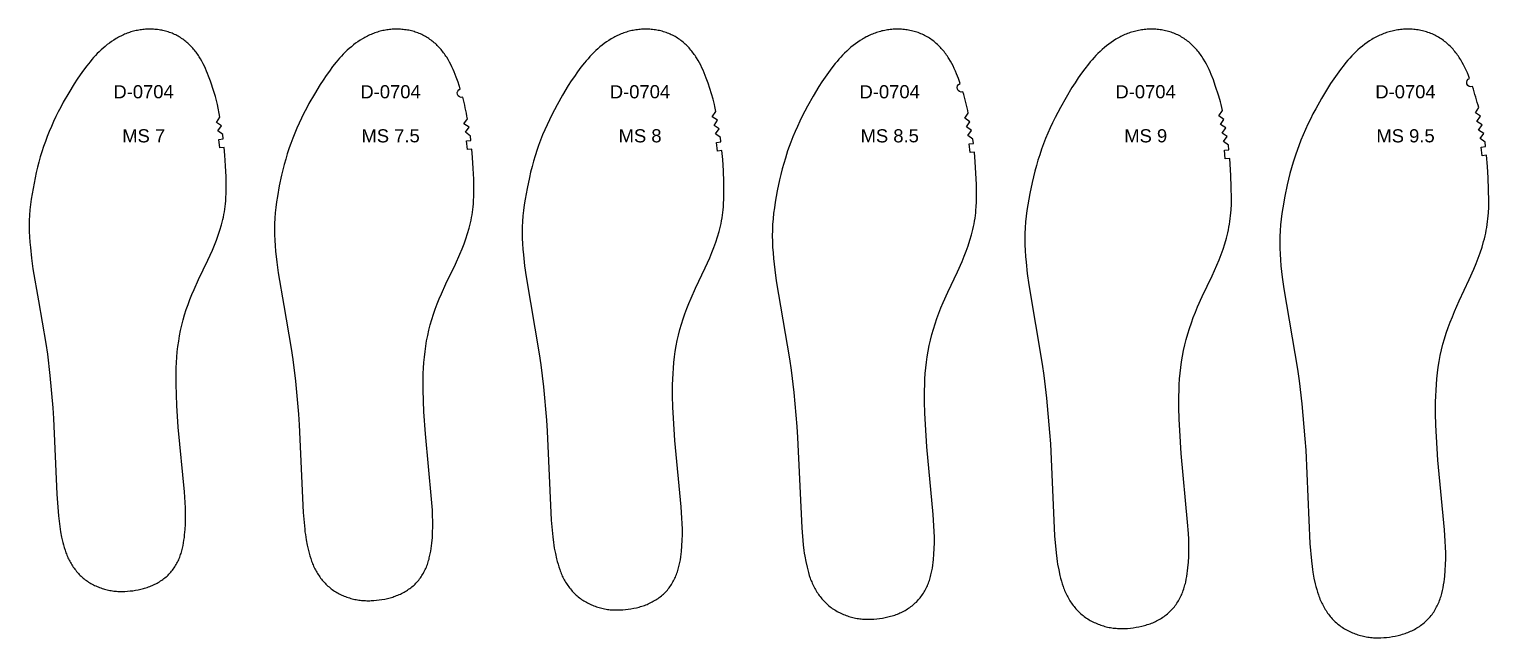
# Model space of a CAD drawing. Header units: millimetres. Extents: x 9 to 2561, y 2 to 334.
# Drawn here: x 656 to 1321, y 57 to 334 of the extents above; entities that cross this region are included whole.
import ezdxf

# ---------------------------------------------------------------- set-up
doc = ezdxf.new("R2010")
doc.units = ezdxf.units.MM
doc.layers.add('DEFAULT', color=3, linetype='Continuous', true_color=0x00ff00)
doc.layers.add('LAYER_01', color=7, linetype='Continuous', true_color=0xffffff)
doc.styles.add('Arial Regular', font='arial.ttf')

# ---------------------------------------------------------------- blocks, each defined once
blk = doc.blocks.new('_X82')
at = {"layer": 'LAYER_01', "char_height": 6, "attachment_point": 7, "rotation": 0.15485, "style": 'Arial Regular'}
for s, insert, width in [('D-0704', (694.42, 302.58), 65.8696), ('MS 7', (698.44, 282.49), 50.2174)]:
    blk.add_mtext(s, dxfattribs=dict(at, insert=insert, width=width))
blk = doc.blocks.new('_X81')
at = {"layer": 'LAYER_01', "char_height": 6, "attachment_point": 7, "rotation": 0.15485, "style": 'Arial Regular'}
for s, insert, width in [('D-0704', (806.96, 302.58), 65.8696), ('MS 7.5', (807.46, 282.48), 64.2391)]:
    blk.add_mtext(s, dxfattribs=dict(at, insert=insert, width=width))
blk = doc.blocks.new('_X80')
at = {"layer": 'LAYER_01', "char_height": 6, "attachment_point": 7, "rotation": 0.15485, "style": 'Arial Regular'}
for s, insert, width in [('D-0704', (920.62, 302.58), 65.8696), ('MS 8', (924.63, 282.49), 50.2826)]:
    blk.add_mtext(s, dxfattribs=dict(at, insert=insert, width=width))
blk = doc.blocks.new('_X79')
at = {"layer": 'LAYER_01', "char_height": 6, "attachment_point": 7, "rotation": 0.15485, "style": 'Arial Regular'}
for s, insert, width in [('D-0704', (1034.4, 302.58), 65.8696), ('MS 8.5', (1034.89, 282.48), 64.2391)]:
    blk.add_mtext(s, dxfattribs=dict(at, insert=insert, width=width))
blk = doc.blocks.new('_X78')
at = {"layer": 'LAYER_01', "char_height": 6, "attachment_point": 7, "rotation": 0.15485, "style": 'Arial Regular'}
for s, insert, width in [('D-0704', (1151.02, 302.58), 65.8696), ('MS 9', (1155.03, 282.49), 50.2826)]:
    blk.add_mtext(s, dxfattribs=dict(at, insert=insert, width=width))
blk = doc.blocks.new('_X77')
at = {"layer": 'LAYER_01', "char_height": 6, "attachment_point": 7, "rotation": 0.15485, "style": 'Arial Regular'}
for s, insert, width in [('D-0704', (1269.43, 302.58), 65.8696), ('MS 9.5', (1269.93, 282.48), 64.2391)]:
    blk.add_mtext(s, dxfattribs=dict(at, insert=insert, width=width))

msp = doc.modelspace()

# ---------------------------------------------------------------- linework, layer by layer
at = {"layer": 'DEFAULT', "color": 3, "true_color": 0x00ff00}
for points in [[(742.52, 283.98), (744.5, 284.23), (744.24, 286.21), (741.98, 287.89), (743.64, 290.16), (741.32, 291.75), (742.89, 294.09), (741.78, 299.91), (741.52, 301.11), (741.22, 302.31), (740.89, 303.49), (740.17, 305.85), (738.64, 310.53), (737.81, 312.84), (737.36, 313.99), (736.9, 315.13), (736.41, 316.26), (735.89, 317.38), (735.35, 318.48), (734.77, 319.57), (734.16, 320.64), (733.52, 321.69), (733.18, 322.2), (732.84, 322.71), (732.48, 323.22), (732.12, 323.71), (731.74, 324.2), (731.36, 324.68), (730.96, 325.15), (730.56, 325.61), (730.14, 326.07), (729.72, 326.51), (729.28, 326.95), (728.84, 327.38), (728.39, 327.79), (727.92, 328.2), (727.45, 328.59), (726.97, 328.97), (726.48, 329.35), (725.98, 329.71), (725.47, 330.05), (724.95, 330.39), (724.43, 330.71), (723.89, 331.01), (723.35, 331.31), (722.81, 331.59), (722.25, 331.86), (721.69, 332.11), (721.12, 332.35), (720.55, 332.57), (719.97, 332.78), (719.39, 332.97), (718.8, 333.15), (718.2, 333.32), (717.61, 333.47), (717.01, 333.61), (716.41, 333.73), (715.8, 333.84), (715.19, 333.93), (714.58, 334.01), (713.97, 334.08), (713.36, 334.14), (712.74, 334.18), (712.13, 334.21), (711.51, 334.22), (710.9, 334.22), (710.28, 334.22), (709.67, 334.19), (709.05, 334.16), (708.44, 334.11), (707.83, 334.05), (707.21, 333.98), (706.6, 333.9), (706, 333.8), (705.39, 333.69), (704.79, 333.57), (704.19, 333.43), (703.59, 333.28), (703, 333.12), (702.41, 332.94), (701.82, 332.76), (701.24, 332.56), (700.66, 332.34), (700.09, 332.12), (699.52, 331.89), (698.96, 331.64), (698.4, 331.38), (697.84, 331.11), (697.29, 330.83), (696.75, 330.54), (696.21, 330.25), (695.68, 329.94), (694.63, 329.29), (693.6, 328.62), (692.6, 327.91), (691.61, 327.17), (690.65, 326.4), (689.71, 325.6), (688.8, 324.78), (687.9, 323.93), (687.03, 323.06), (686.19, 322.17), (685.36, 321.26), (684.55, 320.33), (683.77, 319.38), (682.24, 317.45), (680.77, 315.48), (679.34, 313.47), (677.95, 311.44), (676.6, 309.38), (674.05, 305.17), (671.59, 300.91), (670.41, 298.74), (669.28, 296.56), (668.18, 294.35), (667.13, 292.13), (666.13, 289.88), (665.17, 287.61), (664.26, 285.33), (663.4, 283.02), (662.6, 280.75), (661.81, 278.36), (661.1, 276), (660.44, 273.63), (659.82, 271.25), (659.25, 268.85), (658.24, 264.03), (657.36, 259.19), (656.97, 256.76), (656.64, 254.32), (656.37, 251.87), (656.18, 249.42), (656.07, 246.96), (656.04, 244.5), (656.08, 242.04), (656.19, 239.58), (656.35, 237.12), (656.56, 234.67), (657.1, 229.77), (657.76, 224.89), (660.22, 210.33), (663.61, 190.93), (664.33, 186.06), (665.48, 176.28), (666.83, 161.57), (667.18, 156.66), (668.7, 122.23), (669.42, 112.41), (669.79, 108.73), (669.95, 107.51), (670.13, 106.3), (670.35, 105.08), (670.83, 102.67), (671.38, 100.27), (671.69, 99.08), (672.02, 97.89), (672.39, 96.72), (672.79, 95.55), (673.01, 94.98), (673.23, 94.41), (673.47, 93.84), (673.72, 93.28), (673.98, 92.72), (674.25, 92.17), (674.54, 91.62), (674.84, 91.08), (675.14, 90.55), (675.47, 90.03), (675.8, 89.51), (676.14, 89), (676.5, 88.49), (676.86, 88), (677.24, 87.51), (677.63, 87.03), (678.03, 86.57), (678.44, 86.11), (678.86, 85.66), (679.29, 85.22), (679.74, 84.8), (680.19, 84.38), (680.66, 83.98), (681.13, 83.59), (681.62, 83.21), (682.11, 82.85), (682.62, 82.5), (683.13, 82.16), (683.65, 81.83), (684.18, 81.52), (684.72, 81.22), (685.27, 80.94), (685.82, 80.66), (686.38, 80.4), (686.94, 80.15), (687.51, 79.92), (688.08, 79.69), (688.66, 79.48), (689.24, 79.28), (689.83, 79.09), (690.42, 78.91), (691.01, 78.75), (691.61, 78.6), (692.21, 78.47), (692.81, 78.35), (693.42, 78.25), (694.03, 78.16), (694.64, 78.08), (695.25, 78.02), (695.86, 77.97), (696.48, 77.93), (697.09, 77.9), (697.71, 77.89), (698.32, 77.89), (699.55, 77.91), (700.78, 77.98), (702.01, 78.09), (703.23, 78.23), (704.45, 78.42), (705.66, 78.64), (706.86, 78.9), (707.46, 79.04), (708.06, 79.2), (708.65, 79.36), (709.24, 79.54), (709.82, 79.73), (710.41, 79.93), (710.98, 80.14), (711.56, 80.37), (712.12, 80.61), (712.68, 80.86), (713.24, 81.13), (713.79, 81.41), (714.33, 81.7), (714.86, 82), (715.39, 82.32), (715.91, 82.65), (716.42, 82.99), (716.93, 83.34), (717.42, 83.71), (717.9, 84.09), (718.38, 84.49), (718.84, 84.9), (719.29, 85.32), (719.72, 85.75), (720.15, 86.2), (720.55, 86.66), (720.95, 87.13), (721.33, 87.61), (721.7, 88.1), (722.05, 88.61), (722.39, 89.12), (722.72, 89.64), (723.03, 90.17), (723.33, 90.71), (723.62, 91.26), (723.89, 91.81), (724.15, 92.37), (724.39, 92.93), (724.62, 93.5), (724.84, 94.08), (725.05, 94.66), (725.24, 95.24), (725.42, 95.83), (725.59, 96.42), (725.74, 97.02), (725.89, 97.62), (726.15, 98.82), (726.38, 100.03), (726.57, 101.24), (726.74, 102.46), (726.88, 103.69), (727.1, 106.14), (727.24, 108.6), (727.3, 111.06), (727.3, 113.52), (727.23, 115.98), (727.11, 118.44), (726.76, 123.35), (723.97, 152.76), (723.33, 162.59), (723.1, 167.5), (722.96, 172.43), (722.97, 177.35), (723.03, 179.81), (723.15, 182.27), (723.31, 184.73), (723.53, 187.18), (723.81, 189.62), (724.15, 192.06), (724.55, 194.49), (725.03, 196.91), (725.57, 199.31), (726.19, 201.69), (726.87, 204.05), (727.62, 206.4), (728.43, 208.72), (729.3, 211.03), (730.22, 213.31), (731.19, 215.57), (733.22, 220.06), (737.48, 228.94), (739.53, 233.41), (740.48, 235.68), (741.38, 237.98), (742.2, 240.3), (742.97, 242.64), (743.66, 245), (743.97, 246.19), (744.26, 247.39), (744.53, 248.59), (744.77, 249.79), (744.98, 251.01), (745.17, 252.22), (745.32, 253.44), (745.46, 254.67), (745.57, 255.89), (745.66, 257.12), (745.77, 259.58), (745.8, 262.04), (745.72, 266.97), (745.53, 271.88), (745.23, 276.8), (744.94, 280.25), (742.95, 280.06)], [(969.29, 282.6), (971.27, 282.85), (971.01, 284.83), (968.75, 286.51), (970.41, 288.78), (968.09, 290.37), (969.66, 292.71), (967.3, 294.3), (968.92, 296.64), (968.47, 299.04), (968.3, 299.84), (967.99, 301.07), (967.66, 302.3), (966.92, 304.73), (965.36, 309.56), (964.51, 311.95), (964.06, 313.14), (963.59, 314.32), (963.09, 315.49), (962.57, 316.64), (962.02, 317.78), (961.43, 318.91), (960.81, 320.02), (960.16, 321.11), (959.82, 321.64), (959.46, 322.17), (959.1, 322.69), (958.73, 323.21), (958.35, 323.71), (957.96, 324.21), (957.56, 324.71), (957.14, 325.19), (956.72, 325.66), (956.29, 326.13), (955.84, 326.58), (955.39, 327.02), (954.93, 327.46), (954.45, 327.88), (953.97, 328.29), (953.48, 328.69), (952.98, 329.08), (952.47, 329.46), (951.94, 329.82), (951.41, 330.17), (950.88, 330.51), (950.33, 330.83), (949.78, 331.14), (949.21, 331.43), (948.64, 331.71), (948.07, 331.98), (947.48, 332.23), (946.89, 332.46), (946.3, 332.68), (945.7, 332.89), (945.09, 333.08), (944.48, 333.26), (943.87, 333.42), (943.25, 333.56), (942.63, 333.69), (942.01, 333.81), (941.38, 333.91), (940.75, 334), (940.12, 334.07), (939.49, 334.13), (938.85, 334.17), (938.22, 334.2), (937.59, 334.22), (936.95, 334.22), (936.32, 334.22), (935.68, 334.2), (935.05, 334.16), (934.41, 334.11), (933.78, 334.05), (933.15, 333.98), (932.52, 333.89), (931.9, 333.79), (931.27, 333.68), (930.65, 333.55), (930.03, 333.41), (929.42, 333.25), (928.8, 333.09), (928.2, 332.91), (927.59, 332.71), (926.99, 332.51), (926.4, 332.29), (925.81, 332.05), (925.22, 331.81), (924.64, 331.55), (924.06, 331.28), (923.49, 331.01), (922.93, 330.72), (922.37, 330.42), (921.82, 330.11), (921.27, 329.79), (920.19, 329.12), (919.13, 328.41), (918.1, 327.68), (917.09, 326.91), (916.1, 326.11), (915.14, 325.28), (914.2, 324.43), (913.28, 323.55), (912.39, 322.65), (911.51, 321.73), (910.67, 320.78), (909.84, 319.82), (909.04, 318.84), (907.47, 316.84), (905.96, 314.79), (904.5, 312.72), (903.07, 310.62), (901.7, 308.49), (899.08, 304.13), (896.56, 299.73), (895.36, 297.49), (894.19, 295.23), (893.08, 292.95), (892, 290.65), (890.97, 288.33), (889.99, 285.99), (889.06, 283.63), (888.18, 281.25), (887.53, 279.38), (886.56, 276.43), (885.84, 274), (885.16, 271.55), (884.53, 269.09), (883.95, 266.62), (882.91, 261.65), (882.01, 256.65), (881.62, 254.14), (881.28, 251.63), (881.01, 249.1), (880.81, 246.57), (880.7, 244.04), (880.67, 241.5), (880.72, 238.96), (880.83, 236.42), (881, 233.89), (881.21, 231.36), (881.76, 226.31), (882.44, 221.28), (888.43, 186.24), (889.16, 181.21), (890.34, 171.13), (891.72, 155.96), (892.08, 150.89), (893.96, 110.31), (894.6, 102.72), (894.9, 100.2), (895.09, 98.94), (895.3, 97.69), (895.79, 95.2), (896.35, 92.72), (896.66, 91.49), (897, 90.27), (897.37, 89.05), (897.77, 87.85), (897.99, 87.25), (898.22, 86.66), (898.46, 86.08), (898.71, 85.49), (898.97, 84.92), (899.25, 84.34), (899.54, 83.78), (899.84, 83.22), (900.15, 82.67), (900.48, 82.12), (900.82, 81.58), (901.16, 81.05), (901.52, 80.53), (901.9, 80.02), (902.28, 79.51), (902.68, 79.01), (903.08, 78.53), (903.5, 78.05), (903.93, 77.58), (904.37, 77.13), (904.83, 76.68), (905.29, 76.25), (905.77, 75.83), (906.25, 75.42), (906.75, 75.03), (907.26, 74.65), (907.77, 74.28), (908.3, 73.92), (908.84, 73.58), (909.38, 73.26), (909.93, 72.94), (910.49, 72.64), (911.06, 72.36), (911.63, 72.08), (912.21, 71.82), (912.79, 71.57), (913.38, 71.34), (913.98, 71.11), (914.58, 70.9), (915.18, 70.7), (915.79, 70.52), (916.4, 70.35), (917.01, 70.19), (917.63, 70.05), (918.25, 69.93), (918.88, 69.82), (919.51, 69.72), (920.13, 69.64), (920.77, 69.57), (921.4, 69.52), (922.03, 69.48), (922.67, 69.45), (923.3, 69.43), (923.94, 69.43), (924.57, 69.44), (925.2, 69.45), (926.47, 69.52), (927.74, 69.63), (929, 69.78), (930.25, 69.97), (931.5, 70.2), (932.74, 70.47), (933.36, 70.62), (933.97, 70.78), (934.58, 70.96), (935.19, 71.14), (935.8, 71.34), (936.39, 71.55), (936.99, 71.77), (937.58, 72), (938.16, 72.25), (938.74, 72.52), (939.31, 72.79), (939.87, 73.08), (940.43, 73.39), (940.98, 73.7), (941.53, 74.03), (942.06, 74.38), (942.59, 74.73), (943.1, 75.1), (943.61, 75.48), (944.1, 75.88), (944.59, 76.29), (945.06, 76.71), (945.52, 77.15), (945.97, 77.6), (946.4, 78.07), (946.82, 78.54), (947.22, 79.03), (947.61, 79.53), (947.99, 80.05), (948.35, 80.57), (948.69, 81.1), (949.03, 81.64), (949.35, 82.19), (949.65, 82.75), (949.94, 83.31), (950.22, 83.88), (950.48, 84.46), (950.73, 85.04), (950.97, 85.63), (951.19, 86.23), (951.4, 86.83), (951.59, 87.43), (951.77, 88.04), (951.95, 88.65), (952.1, 89.26), (952.25, 89.88), (952.52, 91.12), (952.75, 92.37), (952.94, 93.63), (953.11, 94.88), (953.25, 96.15), (953.48, 98.68), (953.62, 101.21), (953.68, 103.75), (953.67, 106.29), (953.61, 108.83), (953.48, 111.36), (953.13, 116.43), (950.27, 146.76), (949.61, 156.9), (949.38, 161.97), (949.24, 167.05), (949.24, 172.12), (949.31, 174.66), (949.42, 177.2), (949.59, 179.73), (949.82, 182.26), (950.1, 184.78), (950.44, 187.3), (950.85, 189.8), (951.34, 192.3), (951.89, 194.78), (952.52, 197.24), (953.22, 199.68), (953.98, 202.1), (954.81, 204.5), (955.7, 206.88), (956.64, 209.23), (957.63, 211.57), (959.71, 216.2), (964.07, 225.38), (966.17, 230), (967.15, 232.34), (968.07, 234.71), (968.92, 237.1), (969.7, 239.52), (970.41, 241.96), (970.74, 243.18), (971.03, 244.42), (971.31, 245.66), (971.56, 246.9), (971.78, 248.15), (971.97, 249.41), (972.13, 250.66), (972.27, 251.93), (972.39, 253.19), (972.48, 254.46), (972.6, 256.99), (972.64, 259.53), (972.56, 264.61), (972.36, 269.68), (972.06, 274.75), (971.72, 278.87), (969.73, 278.68)]]:
    msp.add_lwpolyline(points, close=True, dxfattribs=at)
for points in [[(855.72, 293.41, 0.011882), (853.64, 303.18, -0.995097), (852.46, 307), (851.45, 310.04), (850.61, 312.4), (850.16, 313.56), (849.69, 314.72), (849.2, 315.87), (848.68, 317.01), (848.13, 318.13), (847.55, 319.24), (846.94, 320.33), (846.29, 321.4), (845.95, 321.92), (845.6, 322.44), (845.24, 322.95), (844.87, 323.46), (844.5, 323.96), (844.11, 324.45), (843.71, 324.93), (843.3, 325.4), (842.88, 325.87), (842.45, 326.32), (842.01, 326.77), (841.57, 327.2), (841.11, 327.63), (840.64, 328.04), (840.16, 328.44), (839.67, 328.83), (839.18, 329.21), (838.67, 329.58), (838.16, 329.94), (837.63, 330.28), (837.1, 330.61), (836.56, 330.92), (836.01, 331.22), (835.46, 331.51), (834.9, 331.78), (834.33, 332.04), (833.75, 332.29), (833.17, 332.52), (832.58, 332.73), (831.99, 332.93), (831.4, 333.12), (830.79, 333.29), (830.19, 333.44), (829.58, 333.58), (828.97, 333.71), (828.35, 333.82), (827.74, 333.92), (827.12, 334), (826.49, 334.07), (825.87, 334.13), (825.25, 334.17), (824.62, 334.2), (824, 334.22), (823.37, 334.22), (822.75, 334.22), (822.12, 334.19), (821.5, 334.16), (820.88, 334.11), (820.25, 334.05), (819.63, 333.98), (819.01, 333.9), (818.4, 333.8), (817.78, 333.68), (817.17, 333.56), (816.56, 333.42), (815.95, 333.27), (815.35, 333.1), (814.75, 332.92), (814.16, 332.73), (813.57, 332.53), (812.98, 332.32), (812.4, 332.09), (811.82, 331.85), (811.25, 331.6), (810.68, 331.33), (810.12, 331.06), (809.56, 330.77), (809.01, 330.48), (808.46, 330.18), (807.92, 329.86), (806.86, 329.21), (805.82, 328.52), (804.8, 327.79), (803.8, 327.04), (802.83, 326.25), (801.88, 325.44), (800.95, 324.61), (800.04, 323.74), (799.16, 322.86), (798.3, 321.95), (797.46, 321.02), (796.65, 320.07), (795.85, 319.11), (794.31, 317.14), (792.82, 315.14), (791.37, 313.1), (789.96, 311.03), (788.6, 308.93), (786.02, 304.65), (783.52, 300.32), (782.33, 298.12), (781.19, 295.9), (780.08, 293.65), (779.02, 291.39), (778, 289.11), (777.03, 286.8), (776.11, 284.48), (775.24, 282.13), (774.51, 280.07), (773.64, 277.39), (772.92, 275), (772.25, 272.59), (771.63, 270.17), (771.05, 267.74), (770.02, 262.84), (769.13, 257.92), (768.75, 255.45), (768.41, 252.97), (768.14, 250.49), (767.95, 247.99), (767.84, 245.5), (767.81, 243), (767.85, 240.5), (767.96, 238), (768.13, 235.5), (768.34, 233.01), (768.88, 228.04), (769.55, 223.09), (772.03, 208.29), (775.47, 188.58), (776.19, 183.64), (777.36, 173.7), (778.72, 158.76), (779.08, 153.77), (780.94, 113.81), (781.57, 106.34), (781.71, 105.09), (781.87, 103.86), (782.06, 102.62), (782.27, 101.39), (782.76, 98.93), (783.31, 96.5), (783.62, 95.29), (783.96, 94.08), (784.33, 92.89), (784.73, 91.7), (784.95, 91.12), (785.18, 90.53), (785.41, 89.96), (785.66, 89.38), (785.93, 88.82), (786.2, 88.26), (786.49, 87.7), (786.79, 87.15), (787.1, 86.61), (787.42, 86.07), (787.76, 85.55), (788.1, 85.03), (788.46, 84.51), (788.83, 84.01), (789.21, 83.51), (789.6, 83.02), (790, 82.55), (790.42, 82.08), (790.84, 81.62), (791.28, 81.18), (791.73, 80.74), (792.19, 80.32), (792.66, 79.91), (793.14, 79.51), (793.63, 79.12), (794.14, 78.75), (794.65, 78.39), (795.17, 78.04), (795.69, 77.71), (796.23, 77.39), (796.78, 77.08), (797.33, 76.79), (797.89, 76.51), (798.45, 76.24), (799.02, 75.99), (799.6, 75.75), (800.18, 75.51), (800.77, 75.3), (801.36, 75.09), (801.95, 74.9), (802.55, 74.72), (803.15, 74.55), (803.76, 74.4), (804.37, 74.26), (804.98, 74.14), (805.6, 74.03), (806.22, 73.94), (806.84, 73.86), (807.46, 73.8), (808.08, 73.74), (808.7, 73.7), (809.33, 73.68), (809.95, 73.66), (810.58, 73.66), (811.2, 73.66), (811.83, 73.68), (813.08, 73.75), (814.32, 73.86), (815.56, 74.01), (816.8, 74.19), (818.03, 74.42), (819.25, 74.68), (819.86, 74.83), (820.47, 74.99), (821.07, 75.16), (821.67, 75.34), (822.26, 75.53), (822.85, 75.74), (823.44, 75.96), (824.02, 76.19), (824.59, 76.43), (825.16, 76.69), (825.72, 76.96), (826.28, 77.24), (826.83, 77.54), (827.37, 77.85), (827.91, 78.17), (828.44, 78.51), (828.95, 78.86), (829.46, 79.22), (829.96, 79.6), (830.45, 79.99), (830.93, 80.39), (831.4, 80.81), (831.85, 81.23), (832.29, 81.68), (832.72, 82.13), (833.14, 82.6), (833.53, 83.08), (833.92, 83.57), (834.29, 84.08), (834.65, 84.59), (834.99, 85.11), (835.32, 85.64), (835.64, 86.18), (835.94, 86.73), (836.23, 87.28), (836.5, 87.85), (836.76, 88.41), (837.01, 88.99), (837.24, 89.57), (837.46, 90.15), (837.67, 90.74), (837.87, 91.34), (838.05, 91.93), (838.22, 92.54), (838.37, 93.14), (838.52, 93.75), (838.79, 94.97), (839.01, 96.2), (839.21, 97.44), (839.37, 98.67), (839.52, 99.92), (839.74, 102.41), (839.88, 104.9), (839.94, 107.4), (839.94, 109.9), (839.87, 112.4), (839.75, 114.9), (839.39, 119.89), (836.57, 149.76), (835.92, 159.74), (835.69, 164.74), (835.55, 169.74), (835.56, 174.74), (835.62, 177.24), (835.74, 179.73), (835.9, 182.23), (836.13, 184.72), (836.41, 187.2), (836.75, 189.68), (837.15, 192.15), (837.63, 194.6), (838.18, 197.04), (838.8, 199.46), (839.49, 201.87), (840.25, 204.25), (841.07, 206.61), (841.95, 208.95), (842.88, 211.27), (843.86, 213.57), (845.92, 218.13), (850.23, 227.16), (852.3, 231.71), (853.27, 234.01), (854.17, 236.34), (855.01, 238.7), (855.78, 241.08), (856.48, 243.48), (856.8, 244.69), (857.1, 245.9), (857.37, 247.12), (857.61, 248.35), (857.83, 249.58), (858.02, 250.82), (858.18, 252.05), (858.32, 253.3), (858.43, 254.54), (858.52, 255.79), (858.63, 258.29), (858.67, 260.79), (858.59, 265.79), (858.39, 270.78), (858.1, 275.78), (857.78, 279.56), (855.79, 279.37), (855.35, 283.29), (857.34, 283.54), (857.08, 285.52), (854.81, 287.21), (856.48, 289.48), (854.15, 291.06)], [(1083.96, 295.95, 0.020833), (1081.5, 305.63, -0.993577), (1080.25, 309.43), (1079.45, 311.68), (1078.58, 313.91), (1078.08, 315.1), (1077.55, 316.27), (1077, 317.44), (1076.41, 318.58), (1075.79, 319.71), (1075.13, 320.82), (1074.78, 321.36), (1074.43, 321.9), (1074.06, 322.43), (1073.69, 322.96), (1073.3, 323.47), (1072.91, 323.98), (1072.5, 324.48), (1072.08, 324.97), (1071.66, 325.46), (1071.22, 325.93), (1070.77, 326.39), (1070.32, 326.85), (1069.85, 327.29), (1069.37, 327.72), (1068.88, 328.14), (1068.38, 328.55), (1067.88, 328.95), (1067.36, 329.33), (1066.83, 329.7), (1066.3, 330.06), (1065.75, 330.41), (1065.2, 330.74), (1064.64, 331.05), (1064.07, 331.35), (1063.49, 331.64), (1062.91, 331.91), (1062.31, 332.17), (1061.72, 332.41), (1061.11, 332.64), (1060.51, 332.85), (1059.89, 333.04), (1059.27, 333.22), (1058.65, 333.39), (1058.02, 333.54), (1057.39, 333.67), (1056.76, 333.79), (1056.12, 333.9), (1055.49, 333.99), (1054.85, 334.06), (1054.2, 334.12), (1053.56, 334.17), (1052.92, 334.2), (1052.27, 334.22), (1051.63, 334.22), (1050.98, 334.22), (1050.34, 334.2), (1049.7, 334.16), (1049.05, 334.11), (1048.41, 334.05), (1047.77, 333.98), (1047.13, 333.89), (1046.5, 333.79), (1045.86, 333.67), (1045.23, 333.54), (1044.6, 333.4), (1043.98, 333.24), (1043.36, 333.07), (1042.74, 332.89), (1042.13, 332.69), (1041.52, 332.48), (1040.91, 332.26), (1040.31, 332.02), (1039.72, 331.77), (1039.13, 331.51), (1038.55, 331.24), (1037.97, 330.95), (1037.4, 330.66), (1036.83, 330.35), (1036.27, 330.04), (1035.71, 329.71), (1034.62, 329.03), (1033.55, 328.31), (1032.5, 327.56), (1031.47, 326.78), (1030.47, 325.97), (1029.5, 325.13), (1028.54, 324.26), (1027.62, 323.36), (1026.71, 322.45), (1025.83, 321.51), (1024.97, 320.54), (1024.14, 319.56), (1023.32, 318.56), (1021.74, 316.53), (1020.21, 314.45), (1018.73, 312.35), (1017.28, 310.21), (1015.89, 308.04), (1013.25, 303.62), (1010.7, 299.14), (1009.48, 296.86), (1008.3, 294.57), (1007.17, 292.25), (1006.09, 289.92), (1005.04, 287.56), (1004.05, 285.18), (1003.11, 282.78), (1001.64, 278.69), (1000.59, 275.47), (999.85, 273), (999.17, 270.51), (998.54, 268.02), (997.95, 265.51), (996.9, 260.46), (995.99, 255.38), (995.59, 252.84), (995.25, 250.28), (994.98, 247.72), (994.78, 245.15), (994.67, 242.57), (994.64, 240), (994.69, 237.42), (994.8, 234.84), (994.97, 232.27), (995.19, 229.7), (995.74, 224.58), (996.43, 219.47), (1002.48, 183.89), (1003.22, 178.79), (1004.42, 168.55), (1005.81, 153.15), (1006.18, 148.01), (1008.08, 106.81), (1008.72, 99.1), (1009.03, 96.54), (1009.21, 95.27), (1009.43, 94), (1009.92, 91.46), (1010.48, 88.95), (1010.8, 87.7), (1011.14, 86.46), (1011.51, 85.22), (1011.92, 84), (1012.13, 83.39), (1012.36, 82.79), (1012.6, 82.19), (1012.86, 81.6), (1013.12, 81.01), (1013.4, 80.43), (1013.69, 79.86), (1013.99, 79.29), (1014.31, 78.73), (1014.64, 78.17), (1014.98, 77.62), (1015.33, 77.08), (1015.69, 76.55), (1016.07, 76.03), (1016.45, 75.51), (1016.85, 75), (1017.26, 74.51), (1017.68, 74.02), (1018.12, 73.55), (1018.57, 73.08), (1019.02, 72.63), (1019.49, 72.19), (1019.97, 71.76), (1020.46, 71.34), (1020.97, 70.94), (1021.48, 70.55), (1022, 70.17), (1022.53, 69.81), (1023.08, 69.46), (1023.63, 69.13), (1024.19, 68.81), (1024.75, 68.5), (1025.33, 68.21), (1025.91, 67.93), (1026.49, 67.66), (1027.09, 67.4), (1027.68, 67.16), (1028.29, 66.93), (1028.89, 66.72), (1029.51, 66.51), (1030.12, 66.32), (1030.74, 66.15), (1031.37, 65.99), (1031.99, 65.84), (1032.62, 65.72), (1033.26, 65.6), (1033.89, 65.5), (1034.53, 65.42), (1035.17, 65.35), (1035.82, 65.29), (1036.46, 65.25), (1037.1, 65.22), (1037.75, 65.2), (1038.39, 65.2), (1039.04, 65.21), (1039.68, 65.22), (1040.97, 65.29), (1042.25, 65.41), (1043.53, 65.56), (1044.81, 65.75), (1046.07, 65.98), (1047.33, 66.26), (1047.96, 66.41), (1048.58, 66.58), (1049.2, 66.75), (1049.82, 66.94), (1050.43, 67.14), (1051.04, 67.36), (1051.64, 67.58), (1052.24, 67.82), (1052.83, 68.08), (1053.42, 68.34), (1054, 68.63), (1054.57, 68.92), (1055.13, 69.23), (1055.69, 69.55), (1056.24, 69.89), (1056.78, 70.24), (1057.32, 70.6), (1057.84, 70.98), (1058.35, 71.37), (1058.85, 71.78), (1059.34, 72.19), (1059.82, 72.62), (1060.29, 73.07), (1060.74, 73.53), (1061.18, 74), (1061.6, 74.49), (1062.01, 74.99), (1062.4, 75.5), (1062.78, 76.02), (1063.14, 76.55), (1063.49, 77.09), (1063.83, 77.64), (1064.15, 78.2), (1064.46, 78.77), (1064.75, 79.34), (1065.03, 79.92), (1065.3, 80.51), (1065.55, 81.1), (1065.79, 81.7), (1066.01, 82.3), (1066.22, 82.91), (1066.42, 83.53), (1066.6, 84.14), (1066.77, 84.76), (1066.93, 85.39), (1067.08, 86.01), (1067.35, 87.28), (1067.58, 88.54), (1067.78, 89.82), (1067.95, 91.1), (1068.09, 92.38), (1068.32, 94.94), (1068.46, 97.52), (1068.52, 100.09), (1068.51, 102.67), (1068.44, 105.25), (1068.32, 107.82), (1067.96, 112.97), (1065.07, 143.76), (1064.4, 154.05), (1064.17, 159.2), (1064.03, 164.36), (1064.03, 169.51), (1064.1, 172.09), (1064.21, 174.66), (1064.38, 177.23), (1064.61, 179.8), (1064.89, 182.36), (1065.24, 184.92), (1065.65, 187.46), (1066.14, 189.99), (1066.7, 192.51), (1067.33, 195.01), (1068.04, 197.49), (1068.81, 199.95), (1069.65, 202.38), (1070.55, 204.8), (1071.5, 207.2), (1072.5, 209.57), (1074.6, 214.28), (1079.02, 223.6), (1081.15, 228.29), (1082.14, 230.67), (1083.06, 233.08), (1083.92, 235.51), (1084.72, 237.96), (1085.44, 240.43), (1085.77, 241.68), (1086.07, 242.93), (1086.35, 244.19), (1086.6, 245.45), (1086.82, 246.72), (1087.02, 248), (1087.19, 249.28), (1087.33, 250.56), (1087.45, 251.84), (1087.54, 253.13), (1087.66, 255.7), (1087.71, 258.28), (1087.63, 263.43), (1087.43, 268.58), (1087.13, 273.73), (1086.75, 278.17), (1084.76, 277.98), (1084.32, 281.9), (1086.31, 282.15), (1086.05, 284.13), (1083.79, 285.81), (1085.45, 288.09), (1083.12, 289.67), (1084.69, 292.01), (1082.34, 293.61)], [(1316.58, 298.45, 0.008532), (1313.72, 308.03, -0.988353), (1312.38, 311.8), (1311.87, 313.1), (1311.36, 314.32), (1310.83, 315.54), (1310.26, 316.74), (1309.67, 317.92), (1309.03, 319.09), (1308.36, 320.23), (1308.01, 320.8), (1307.65, 321.36), (1307.28, 321.91), (1306.9, 322.45), (1306.51, 322.99), (1306.1, 323.51), (1305.69, 324.03), (1305.27, 324.54), (1304.83, 325.05), (1304.39, 325.54), (1303.93, 326.02), (1303.46, 326.49), (1302.99, 326.95), (1302.5, 327.4), (1302, 327.84), (1301.49, 328.27), (1300.97, 328.68), (1300.44, 329.08), (1299.9, 329.47), (1299.36, 329.84), (1298.8, 330.2), (1298.23, 330.55), (1297.66, 330.88), (1297.07, 331.19), (1296.48, 331.5), (1295.88, 331.78), (1295.28, 332.05), (1294.66, 332.3), (1294.04, 332.54), (1293.42, 332.76), (1292.79, 332.97), (1292.15, 333.16), (1291.51, 333.33), (1290.87, 333.49), (1290.22, 333.63), (1289.57, 333.76), (1288.91, 333.87), (1288.25, 333.97), (1287.6, 334.05), (1286.94, 334.11), (1286.27, 334.16), (1285.61, 334.19), (1284.95, 334.22), (1284.28, 334.22), (1283.62, 334.22), (1282.96, 334.2), (1282.29, 334.16), (1281.63, 334.12), (1280.97, 334.05), (1280.31, 333.98), (1279.65, 333.89), (1279, 333.78), (1278.35, 333.66), (1277.7, 333.53), (1277.05, 333.38), (1276.4, 333.22), (1275.76, 333.04), (1275.13, 332.85), (1274.5, 332.65), (1273.87, 332.43), (1273.25, 332.2), (1272.63, 331.95), (1272.02, 331.69), (1271.42, 331.42), (1270.81, 331.14), (1270.22, 330.85), (1269.63, 330.54), (1269.05, 330.22), (1268.47, 329.9), (1267.9, 329.56), (1266.77, 328.85), (1265.67, 328.11), (1264.6, 327.33), (1263.55, 326.52), (1262.52, 325.68), (1261.52, 324.81), (1260.54, 323.91), (1259.59, 322.98), (1258.66, 322.03), (1257.76, 321.06), (1256.88, 320.07), (1256.03, 319.05), (1255.19, 318.02), (1253.57, 315.91), (1252.01, 313.77), (1250.49, 311.59), (1249.01, 309.39), (1247.59, 307.15), (1244.88, 302.58), (1242.27, 297.96), (1241.02, 295.61), (1239.82, 293.24), (1238.66, 290.85), (1237.55, 288.44), (1236.49, 286.01), (1235.48, 283.56), (1234.52, 281.08), (1233.15, 277.28), (1231.94, 273.54), (1231.19, 271), (1230.49, 268.44), (1229.85, 265.86), (1229.25, 263.28), (1228.17, 258.07), (1227.25, 252.85), (1226.84, 250.22), (1226.49, 247.59), (1226.22, 244.95), (1226.02, 242.3), (1225.9, 239.65), (1225.87, 237), (1225.92, 234.34), (1226.04, 231.69), (1226.21, 229.04), (1226.44, 226.39), (1227, 221.11), (1227.7, 215.85), (1233.9, 179.2), (1234.65, 173.95), (1235.88, 163.4), (1237.31, 147.53), (1237.69, 142.24), (1239.62, 99.8), (1240.27, 91.86), (1240.58, 89.23), (1240.77, 87.91), (1240.98, 86.6), (1241.48, 83.99), (1242.05, 81.4), (1242.37, 80.11), (1242.71, 78.83), (1243.09, 77.56), (1243.5, 76.3), (1243.72, 75.67), (1243.95, 75.05), (1244.2, 74.43), (1244.45, 73.82), (1244.72, 73.21), (1245, 72.61), (1245.3, 72.02), (1245.6, 71.43), (1245.92, 70.85), (1246.26, 70.27), (1246.6, 69.7), (1246.96, 69.14), (1247.32, 68.59), (1247.71, 68.05), (1248.1, 67.51), (1248.5, 66.99), (1248.92, 66.47), (1249.35, 65.97), (1249.79, 65.47), (1250.25, 64.99), (1250.72, 64.52), (1251.19, 64.06), (1251.69, 63.61), (1252.19, 63.17), (1252.7, 62.75), (1253.22, 62.35), (1253.76, 61.95), (1254.3, 61.58), (1254.86, 61.21), (1255.42, 60.86), (1256, 60.53), (1256.58, 60.21), (1257.17, 59.9), (1257.76, 59.61), (1258.37, 59.33), (1258.97, 59.06), (1259.59, 58.81), (1260.21, 58.57), (1260.83, 58.34), (1261.46, 58.13), (1262.09, 57.93), (1262.73, 57.75), (1263.37, 57.58), (1264.02, 57.43), (1264.67, 57.29), (1265.32, 57.17), (1265.97, 57.07), (1266.63, 56.98), (1267.29, 56.9), (1267.95, 56.84), (1268.61, 56.8), (1269.28, 56.76), (1269.94, 56.75), (1270.6, 56.74), (1271.27, 56.75), (1271.93, 56.76), (1273.26, 56.84), (1274.58, 56.95), (1275.9, 57.11), (1277.21, 57.31), (1278.52, 57.55), (1279.81, 57.83), (1280.46, 57.99), (1281.1, 58.16), (1281.74, 58.35), (1282.37, 58.54), (1283, 58.75), (1283.63, 58.97), (1284.25, 59.21), (1284.86, 59.46), (1285.47, 59.72), (1286.07, 60), (1286.67, 60.29), (1287.26, 60.6), (1287.84, 60.92), (1288.41, 61.26), (1288.97, 61.61), (1289.53, 61.97), (1290.08, 62.35), (1290.61, 62.74), (1291.14, 63.14), (1291.65, 63.56), (1292.16, 64), (1292.64, 64.44), (1293.12, 64.91), (1293.58, 65.38), (1294.03, 65.87), (1294.46, 66.38), (1294.88, 66.89), (1295.28, 67.42), (1295.67, 67.96), (1296.04, 68.51), (1296.4, 69.07), (1296.74, 69.64), (1297.07, 70.22), (1297.38, 70.8), (1297.68, 71.39), (1297.96, 71.99), (1298.23, 72.6), (1298.49, 73.21), (1298.73, 73.83), (1298.96, 74.45), (1299.17, 75.08), (1299.37, 75.71), (1299.56, 76.35), (1299.73, 76.99), (1300.05, 78.28), (1300.32, 79.58), (1300.55, 80.89), (1300.75, 82.2), (1300.92, 83.52), (1301.07, 84.84), (1301.3, 87.48), (1301.44, 90.13), (1301.5, 92.79), (1301.49, 95.44), (1301.42, 98.09), (1301.29, 100.75), (1300.92, 106.04), (1297.97, 137.76), (1297.29, 148.36), (1297.04, 153.67), (1296.9, 158.98), (1296.9, 164.28), (1296.97, 166.94), (1297.09, 169.59), (1297.26, 172.24), (1297.49, 174.89), (1297.78, 177.52), (1298.13, 180.16), (1298.56, 182.78), (1299.05, 185.39), (1299.62, 187.98), (1300.26, 190.55), (1300.98, 193.11), (1301.77, 195.64), (1302.63, 198.16), (1303.54, 200.65), (1304.52, 203.12), (1305.54, 205.57), (1307.69, 210.43), (1312.21, 220.04), (1314.39, 224.88), (1315.4, 227.33), (1316.36, 229.81), (1317.24, 232.31), (1318.05, 234.84), (1318.79, 237.39), (1319.13, 238.67), (1319.44, 239.96), (1319.73, 241.26), (1319.99, 242.56), (1320.22, 243.87), (1320.42, 245.18), (1320.6, 246.5), (1320.75, 247.81), (1320.87, 249.14), (1320.96, 250.46), (1321.09, 253.11), (1321.14, 255.77), (1321.06, 261.08), (1320.86, 266.38), (1320.56, 271.68), (1320.13, 276.75), (1318.14, 276.55), (1317.7, 280.48), (1319.68, 280.73), (1319.42, 282.71), (1317.16, 284.4), (1318.82, 286.67), (1316.5, 288.25), (1318.07, 290.6), (1315.73, 292.19), (1317.35, 294.53), (1315.03, 296.13)]]:
    msp.add_lwpolyline(points, format="xyb", close=True, dxfattribs=at)
at = {"layer": 'LAYER_01', "color": 3, "true_color": 0x00ff00}
msp.add_lwpolyline([(1200.69, 279.08), (1202.68, 279.28), (1202.46, 281.27), (1200.23, 282.99), (1201.93, 285.24), (1199.63, 286.87), (1201.24, 289.18), (1198.89, 290.74), (1200.46, 293.1), (1198.12, 294.7), (1199.77, 297.1), (1199.47, 298.57), (1199.16, 299.84), (1198.82, 301.1), (1198.07, 303.61), (1196.48, 308.59), (1195.62, 311.06), (1194.68, 313.5), (1194.17, 314.71), (1193.64, 315.91), (1193.08, 317.09), (1192.49, 318.25), (1191.86, 319.4), (1191.19, 320.53), (1190.85, 321.08), (1190.49, 321.63), (1190.12, 322.17), (1189.74, 322.7), (1189.35, 323.23), (1188.96, 323.75), (1188.55, 324.26), (1188.13, 324.76), (1187.7, 325.25), (1187.25, 325.73), (1186.8, 326.21), (1186.34, 326.67), (1185.87, 327.12), (1185.38, 327.56), (1184.89, 327.99), (1184.39, 328.41), (1183.87, 328.82), (1183.35, 329.21), (1182.82, 329.59), (1182.28, 329.95), (1181.73, 330.31), (1181.17, 330.64), (1180.6, 330.97), (1180.02, 331.27), (1179.44, 331.57), (1178.84, 331.85), (1178.25, 332.11), (1177.64, 332.36), (1177.03, 332.59), (1176.41, 332.81), (1175.79, 333.01), (1175.16, 333.19), (1174.53, 333.36), (1173.89, 333.52), (1173.25, 333.65), (1172.61, 333.78), (1171.97, 333.88), (1171.32, 333.98), (1170.67, 334.05), (1170.02, 334.12), (1169.37, 334.16), (1168.71, 334.2), (1168.06, 334.22), (1167.41, 334.22), (1166.75, 334.22), (1166.1, 334.2), (1165.44, 334.16), (1164.79, 334.12), (1164.14, 334.05), (1163.49, 333.98), (1162.84, 333.89), (1162.2, 333.79), (1161.55, 333.67), (1160.91, 333.54), (1160.28, 333.39), (1159.64, 333.23), (1159.01, 333.06), (1158.38, 332.87), (1157.76, 332.67), (1157.14, 332.45), (1156.53, 332.23), (1155.92, 331.99), (1155.32, 331.73), (1154.72, 331.47), (1154.13, 331.19), (1153.54, 330.9), (1152.96, 330.6), (1152.39, 330.29), (1151.82, 329.97), (1151.26, 329.63), (1150.15, 328.94), (1149.06, 328.21), (1148, 327.45), (1146.96, 326.65), (1145.95, 325.82), (1144.96, 324.97), (1143.99, 324.08), (1143.05, 323.17), (1142.14, 322.24), (1141.24, 321.28), (1140.38, 320.3), (1139.53, 319.31), (1138.71, 318.29), (1137.11, 316.22), (1135.56, 314.11), (1134.06, 311.97), (1132.6, 309.8), (1131.19, 307.59), (1128.51, 303.1), (1125.93, 298.55), (1124.7, 296.24), (1123.51, 293.91), (1122.37, 291.55), (1121.27, 289.18), (1120.22, 286.78), (1119.21, 284.37), (1118.26, 281.93), (1117.36, 279.47), (1116.51, 277), (1115.72, 274.51), (1114.97, 272), (1114.28, 269.47), (1113.64, 266.94), (1113.05, 264.39), (1111.99, 259.27), (1111.07, 254.11), (1110.67, 251.53), (1110.32, 248.94), (1110.05, 246.33), (1109.85, 243.73), (1109.74, 241.11), (1109.71, 238.5), (1109.75, 235.88), (1109.87, 233.27), (1110.04, 230.66), (1110.26, 228.05), (1110.82, 222.85), (1111.51, 217.66), (1117.64, 181.55), (1118.39, 176.37), (1119.6, 165.97), (1121.01, 150.34), (1121.39, 145.12), (1123.3, 103.3), (1123.95, 95.48), (1124.25, 92.88), (1124.44, 91.59), (1124.65, 90.3), (1125.15, 87.73), (1125.71, 85.18), (1126.03, 83.91), (1126.38, 82.64), (1126.75, 81.39), (1127.16, 80.15), (1127.38, 79.53), (1127.61, 78.92), (1127.85, 78.31), (1128.11, 77.71), (1128.37, 77.11), (1128.65, 76.52), (1128.94, 75.94), (1129.25, 75.36), (1129.57, 74.79), (1129.9, 74.22), (1130.24, 73.66), (1130.59, 73.11), (1130.96, 72.57), (1131.34, 72.04), (1131.73, 71.51), (1132.13, 71), (1132.54, 70.49), (1132.97, 69.99), (1133.41, 69.51), (1133.86, 69.03), (1134.32, 68.57), (1134.79, 68.12), (1135.28, 67.68), (1135.78, 67.26), (1136.28, 66.85), (1136.8, 66.45), (1137.33, 66.06), (1137.87, 65.69), (1138.42, 65.34), (1138.97, 64.99), (1139.54, 64.67), (1140.11, 64.35), (1140.7, 64.05), (1141.28, 63.77), (1141.88, 63.5), (1142.48, 63.23), (1143.09, 62.99), (1143.7, 62.75), (1144.31, 62.53), (1144.93, 62.32), (1145.56, 62.13), (1146.19, 61.95), (1146.82, 61.78), (1147.45, 61.64), (1148.09, 61.5), (1148.74, 61.39), (1149.38, 61.29), (1150.03, 61.2), (1150.68, 61.13), (1151.33, 61.07), (1151.99, 61.02), (1152.64, 60.99), (1153.29, 60.97), (1153.95, 60.97), (1154.6, 60.98), (1155.26, 60.99), (1156.56, 61.06), (1157.87, 61.18), (1159.16, 61.33), (1160.46, 61.53), (1161.74, 61.77), (1163.02, 62.05), (1163.66, 62.2), (1164.29, 62.37), (1164.92, 62.55), (1165.54, 62.74), (1166.17, 62.95), (1166.78, 63.16), (1167.39, 63.39), (1168, 63.64), (1168.6, 63.9), (1169.19, 64.17), (1169.78, 64.46), (1170.36, 64.76), (1170.94, 65.08), (1171.5, 65.4), (1172.06, 65.75), (1172.61, 66.1), (1173.15, 66.48), (1173.68, 66.86), (1174.19, 67.26), (1174.7, 67.67), (1175.2, 68.1), (1175.68, 68.53), (1176.15, 68.99), (1176.61, 69.46), (1177.05, 69.94), (1177.48, 70.43), (1177.89, 70.94), (1178.29, 71.46), (1178.67, 71.99), (1179.04, 72.53), (1179.4, 73.08), (1179.73, 73.64), (1180.06, 74.21), (1180.37, 74.78), (1180.67, 75.37), (1180.95, 75.96), (1181.22, 76.55), (1181.47, 77.16), (1181.71, 77.76), (1181.93, 78.38), (1182.15, 79), (1182.34, 79.62), (1182.53, 80.25), (1182.7, 80.88), (1182.86, 81.51), (1183.02, 82.15), (1183.29, 83.43), (1183.52, 84.72), (1183.72, 86.01), (1183.89, 87.31), (1184.03, 88.61), (1184.26, 91.21), (1184.4, 93.82), (1184.46, 96.44), (1184.45, 99.06), (1184.38, 101.67), (1184.26, 104.29), (1183.89, 109.5), (1180.97, 140.76), (1180.3, 151.21), (1180.06, 156.43), (1179.91, 161.67), (1179.92, 166.9), (1179.98, 169.51), (1180.1, 172.13), (1180.27, 174.74), (1180.5, 177.34), (1180.79, 179.94), (1181.14, 182.54), (1181.55, 185.12), (1182.04, 187.69), (1182.61, 190.24), (1183.25, 192.78), (1183.96, 195.3), (1184.74, 197.79), (1185.59, 200.27), (1186.5, 202.73), (1187.46, 205.16), (1188.47, 207.57), (1190.6, 212.35), (1195.06, 221.82), (1197.22, 226.58), (1198.22, 229), (1199.16, 231.44), (1200.03, 233.91), (1200.84, 236.4), (1201.57, 238.91), (1201.9, 240.18), (1202.21, 241.45), (1202.49, 242.72), (1202.74, 244.01), (1202.97, 245.3), (1203.17, 246.59), (1203.34, 247.89), (1203.49, 249.19), (1203.61, 250.49), (1203.7, 251.79), (1203.83, 254.41), (1203.87, 257.02), (1203.8, 262.25), (1203.59, 267.48), (1203.29, 272.71), (1203.09, 275.31), (1201.06, 275.13)], close=True, dxfattribs=at)

# ---------------------------------------------------------------- block references
at = {"layer": 'LAYER_01'}
for name in ['_X82', '_X81', '_X80', '_X79', '_X78', '_X77']:
    msp.add_blockref(name, (0, 0), dxfattribs=at)

doc.saveas('drawing.dxf')
